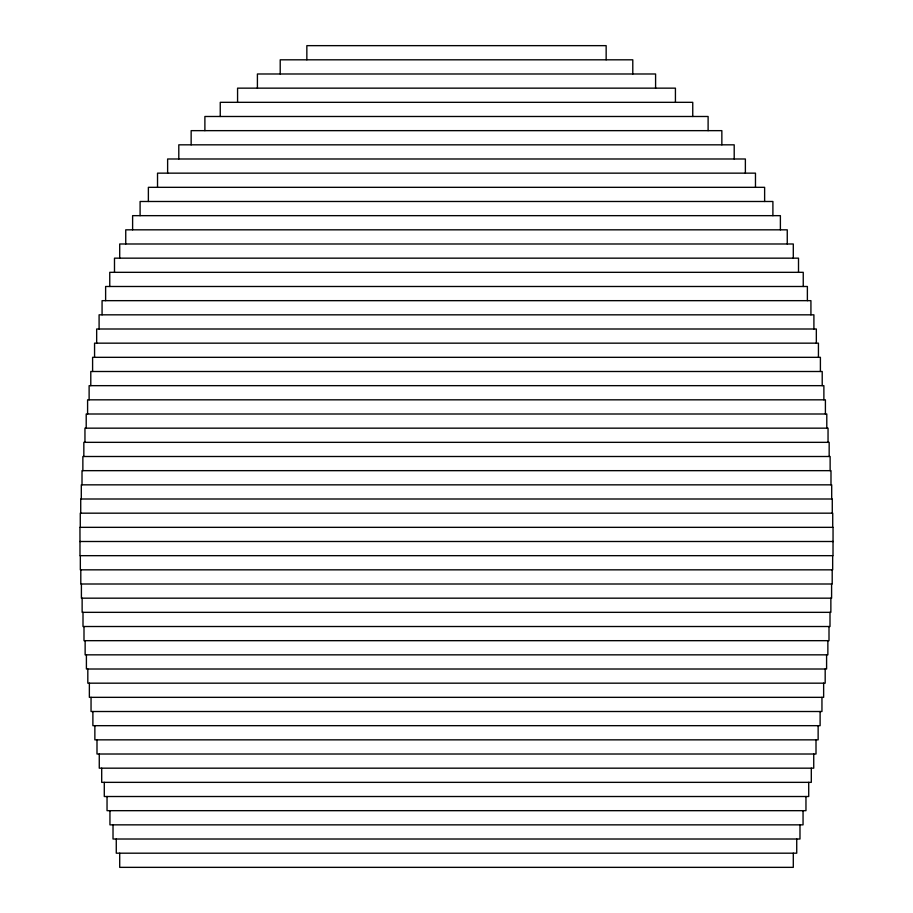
<?xml version="1.0" encoding="UTF-8"?>
<svg xmlns="http://www.w3.org/2000/svg" width="913" height="913" viewBox="0 0 913 913"><rect width="100%" height="100%" fill="white"/><g stroke="black" fill="none" stroke-linecap="round" stroke-linejoin="round"><path stroke-width="1.37" d="M79.796 541.5L833.204 541.5M832.724 527.337L832.724 513.174L80.276 513.174L80.276 527.337M832.667 555.675L832.667 569.838L80.333 569.838L80.333 555.675M832.279 513.174L832.279 499L80.721 499L80.721 513.174M832.2 569.838L832.2 584L80.8 584L80.8 569.838M831.697 499L831.697 484.837L81.303 484.837L81.303 499M831.595 584L831.595 598.175L81.405 598.175L81.405 584M830.99 484.837L830.99 470.663L82.01 470.663L82.01 484.837M830.864 598.175L830.864 612.338L82.136 612.338L82.136 598.175M830.134 470.663L830.134 456.5L82.866 456.5L82.866 470.663M829.997 612.338L829.997 626.512L83.003 626.512L83.003 612.338M829.164 456.5L829.164 442.337L83.836 442.337L83.836 456.5M829.004 626.512L829.004 640.675L83.996 640.675L83.996 626.512M828.045 442.337L828.045 428.163L84.955 428.163L84.955 442.337M827.863 640.675L827.863 654.838L85.137 654.838L85.137 640.675M826.79 428.163L826.79 414L86.21 414L86.21 428.163M826.596 654.838L826.596 669.012L86.404 669.012L86.404 654.838M825.409 414L825.409 399.826L87.591 399.826L87.591 414M825.181 669.012L825.181 683.175L87.819 683.175L87.819 669.012M823.88 399.826L823.88 385.663L89.12 385.663L89.12 399.826M823.64 683.175L823.64 697.338L89.36 697.338L89.36 683.175M822.214 385.663L822.214 371.5L90.786 371.5L90.786 385.663M821.951 697.338L821.951 711.512L91.049 711.512L91.049 697.338M820.399 371.5L820.399 357.325L92.601 357.325L92.601 371.5M820.114 711.512L820.114 725.675L92.886 725.675L92.886 711.512M818.436 357.325L818.436 343.162L94.564 343.162L94.564 357.325M818.139 725.675L818.139 739.85L94.861 739.85L94.861 725.675M816.336 343.162L816.336 329L96.664 329L96.664 343.162M816.005 739.85L816.005 754.012L96.995 754.012L96.995 739.85M813.905 329L813.905 314.825L99.095 314.825L99.095 329M813.734 754.012L813.734 768.175L99.266 768.175L99.266 754.012M811.303 768.175L811.303 782.35L101.697 782.35L101.697 768.175M810.927 314.825L810.927 300.662L102.073 300.662L102.073 314.825M808.713 782.35L808.713 796.513L104.287 796.513L104.287 782.35M807.377 300.662L807.377 286.488L105.623 286.488L105.623 300.662M805.962 796.513L805.962 810.676L107.038 810.676L107.038 796.513M803.246 286.488L803.246 272.325L109.754 272.325L109.754 286.488M803.052 810.676L803.052 824.85L109.948 824.85L109.948 810.676M799.982 824.85L799.982 839.013L113.018 839.013L113.018 824.85M798.51 272.325L798.51 258.162L114.49 258.162L114.49 272.325M796.729 839.013L796.729 853.187L116.271 853.187L116.271 839.013M793.294 258.162L793.294 243.988L119.706 243.988L119.706 258.162M793.294 853.187L793.294 867.35L119.706 867.35L119.706 853.187M787.257 243.988L787.257 229.825L125.743 229.825L125.743 243.988M780.387 229.825L780.387 215.662L132.613 215.662L132.613 229.825M772.9 215.662L772.9 201.488L140.1 201.488L140.1 215.662M764.626 201.488L764.626 187.325L148.374 187.325L148.374 201.488M755.473 187.325L755.473 173.15L157.527 173.15L157.527 187.325M745.373 173.15L745.373 158.988L167.627 158.988L167.627 173.15M734.2 158.988L734.2 144.825L178.8 144.825L178.8 158.988M721.852 144.825L721.852 130.65L191.148 130.65L191.148 144.825M708.111 130.65L708.111 116.487L204.889 116.487L204.889 130.65M692.75 116.487L692.75 102.324L220.25 102.324L220.25 116.487M675.426 102.324L675.426 88.15L237.574 88.15L237.574 102.324M655.591 88.15L655.591 73.987L257.409 73.987L257.409 88.15M632.789 73.987L632.789 59.813L280.211 59.813L280.211 73.987M606.152 59.813L606.152 45.65L306.848 45.65L306.848 59.813M833.044 541.5L832.998 555.675L80.002 555.675L79.956 527.337L833.044 527.337L833.044 541.5"/></g></svg>
